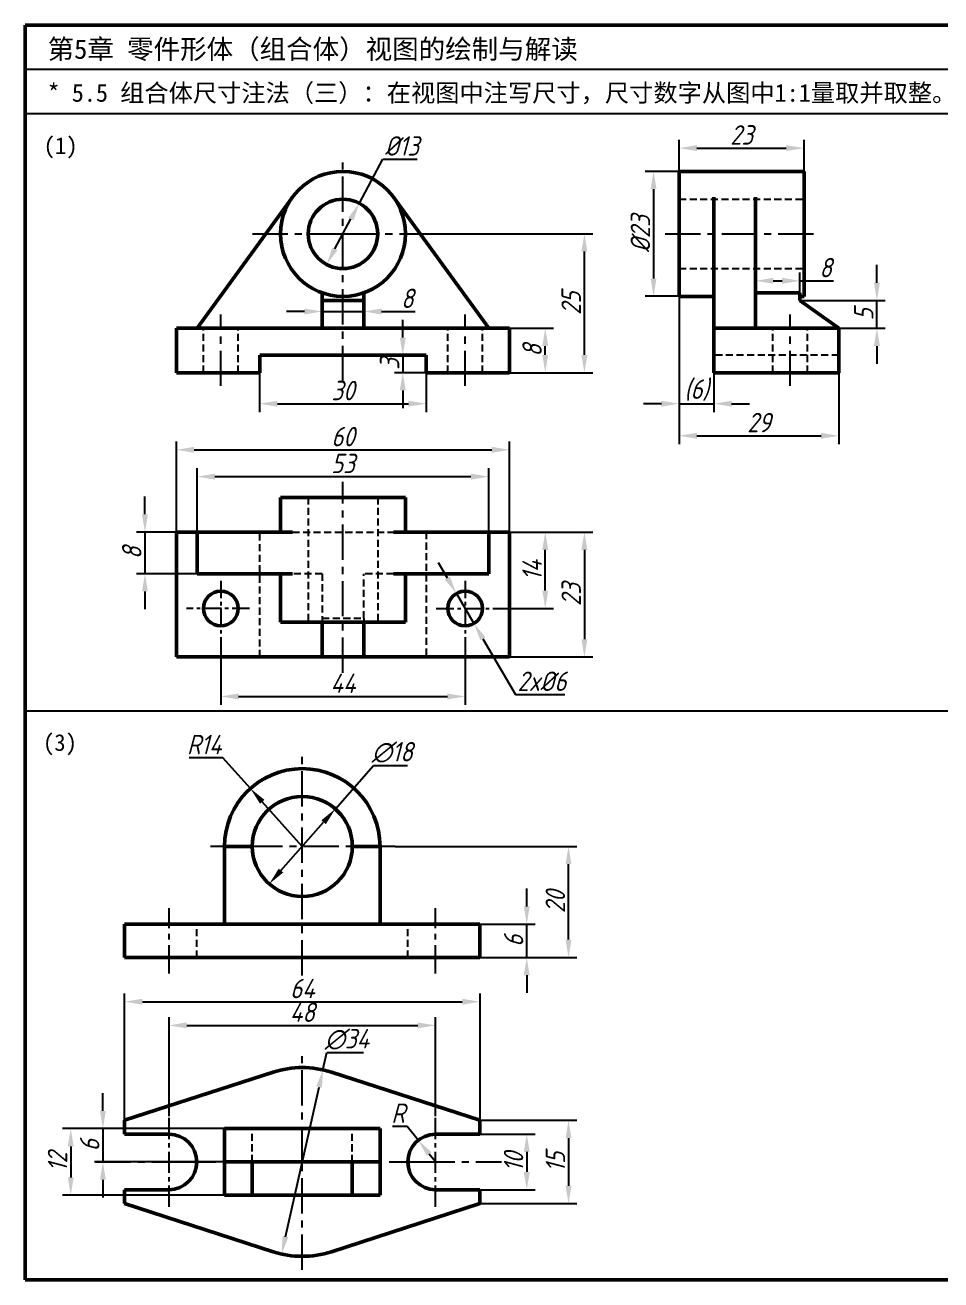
# Model space of a CAD drawing. Header units: millimetres. Extents: x 0 to 322, y 0 to 226.
# Drawn here: x 0 to 164.9, y 0 to 226 of the extents above; entities that cross this region are included whole.
import ezdxf

# ---------------------------------------------------------------- set-up
doc = ezdxf.new("R2010")
doc.units = ezdxf.units.MM
doc.header["$LTSCALE"] = 0.2
doc.linetypes.add('CENTER', pattern=[50.8, 31.75, -6.35, 6.35, -6.35])
doc.linetypes.add('HIDDEN', pattern=[9.525, 6.35, -3.175])
for name, color, linetype in [('点画线层', 7, 'CENTER'), ('答案', 1, 'Continuous'), ('虚线层', 7, 'HIDDEN')]:
    doc.layers.add(name, color=color, linetype=linetype)
doc.layers.add('粗实线层', color=7, linetype='Continuous', lineweight=50)
doc.styles.get("Standard").update_dxf_attribs({"font": 'gbeitc.shx', "height": 3.5, "bigfont": 'gbcbig.shx'})
doc.styles.add('宋体', font='', dxfattribs={"height": 3.5})
doc.styles.get('宋体').set_extended_font_data('SimSun')
doc.dimstyles.new('ISO-25', dxfattribs={"dimtxt": 3.5, "dimasz": 3.2, "dimexe": 1.5, "dimexo": 0, "dimtad": 1, "dimtoh": 1, "dimdsep": 46, "dimtxsty": 'Standard', "dimcen": 0, "dimclrd": 256, "dimclre": 256, "dimclrt": 256, "dimadec": 0, "dimazin": 0, "dimtfac": 1, "dimtmove": 0, "dimatfit": 2, "dimfxl": 0, "dimlwd": -1, "dimlwe": -1, "dimarcsym": 0})

# ---------------------------------------------------------------- blocks, each defined once
blk = doc.blocks.new('*D2')
at = {"layer": 'Defpoints', "color": 0, "transparency": 16777216}
for p in [(60.19, 193.91), (54.3, 182.89)]:
    blk.add_point(p, dxfattribs=at)
at = {"layer": '答案', "transparency": 16777216}
for p, q in [((60.19, 193.91), (64.44, 201.86)), ((64.44, 201.86), (70.61, 201.86)), ((55.8, 185.71), (58.68, 191.09))]:
    blk.add_line(p, q, dxfattribs=at)
for points in [[(58.21, 191.34), (59.15, 190.84), (60.19, 193.91)], [(55.33, 185.96), (56.27, 185.46), (54.3, 182.89)]]:
    blk.add_solid(points, dxfattribs=at)
at = {"layer": '答案', "transparency": 16777216, "insert": (67.84, 204.23), "char_height": 3.5, "attachment_point": 5}
blk.add_mtext('%%C13', dxfattribs=at)
blk = doc.blocks.new('*D3')
at = {"layer": 'Defpoints', "color": 0, "transparency": 16777216}
for p in [(42.24, 163.4), (72.24, 163.4), (72.24, 157.81)]:
    blk.add_point(p, dxfattribs=at)
at = {"layer": '答案', "transparency": 16777216}
for p, q in [((42.24, 163.4), (42.24, 156.31)), ((72.24, 163.4), (72.24, 156.31)), ((45.44, 157.81), (69.04, 157.81))]:
    blk.add_line(p, q, dxfattribs=at)
for points in [[(45.44, 158.34), (45.44, 157.28), (42.24, 157.81)], [(69.04, 158.34), (69.04, 157.28), (72.24, 157.81)]]:
    blk.add_solid(points, dxfattribs=at)
at = {"layer": '答案', "transparency": 16777216, "insert": (57.24, 160.18), "char_height": 3.5, "attachment_point": 5}
blk.add_mtext('30', dxfattribs=at)
blk = doc.blocks.new('*D4')
at = {"layer": 'Defpoints', "color": 0, "transparency": 16777216}
for p in [(72.24, 166.52), (68.02, 163.4), (72.24, 163.4)]:
    blk.add_point(p, dxfattribs=at)
at = {"layer": '答案', "transparency": 16777216}
for p, q in [((68.02, 169.72), (68.02, 172.92)), ((72.24, 166.52), (66.52, 166.52)), ((68.02, 166.52), (68.02, 163.4)), ((72.24, 163.4), (66.52, 163.4)), ((68.02, 160.2), (68.02, 157))]:
    blk.add_line(p, q, dxfattribs=at)
for points in [[(67.48, 169.72), (68.55, 169.72), (68.02, 166.52)], [(67.48, 160.2), (68.55, 160.2), (68.02, 163.4)]]:
    blk.add_solid(points, dxfattribs=at)
at = {"layer": '答案', "transparency": 16777216, "insert": (65.64, 164.96), "char_height": 3.5, "attachment_point": 5, "rotation": 90}
blk.add_mtext('3', dxfattribs=at)
blk = doc.blocks.new('*D6')
at = {"layer": 'Defpoints', "color": 0, "transparency": 16777216}
for p in [(87.24, 171.4), (93.67, 171.4), (87.24, 163.4)]:
    blk.add_point(p, dxfattribs=at)
at = {"layer": '答案', "transparency": 16777216}
for p, q in [((87.24, 171.4), (95.17, 171.4)), ((93.67, 166.6), (93.67, 168.2)), ((87.24, 163.4), (95.17, 163.4))]:
    blk.add_line(p, q, dxfattribs=at)
for points in [[(93.14, 168.2), (94.2, 168.2), (93.67, 171.4)], [(93.14, 166.6), (94.2, 166.6), (93.67, 163.4)]]:
    blk.add_solid(points, dxfattribs=at)
at = {"layer": '答案', "transparency": 16777216, "insert": (91.3, 167.4), "char_height": 3.5, "attachment_point": 5, "rotation": 90}
blk.add_mtext('8', dxfattribs=at)
blk = doc.blocks.new('*D7')
at = {"layer": 'Defpoints', "color": 0, "transparency": 16777216}
for p in [(27.24, 134.69), (21.58, 127.19), (30.99, 127.19)]:
    blk.add_point(p, dxfattribs=at)
at = {"layer": '答案', "transparency": 16777216}
for p, q in [((21.58, 137.89), (21.58, 141.09)), ((27.24, 134.69), (20.08, 134.69)), ((21.58, 134.69), (21.58, 127.19)), ((30.99, 127.19), (20.08, 127.19)), ((21.58, 123.99), (21.58, 120.79))]:
    blk.add_line(p, q, dxfattribs=at)
for points in [[(21.05, 137.89), (22.12, 137.89), (21.58, 134.69)], [(21.05, 123.99), (22.12, 123.99), (21.58, 127.19)]]:
    blk.add_solid(points, dxfattribs=at)
at = {"layer": '答案', "transparency": 16777216, "insert": (19.21, 130.94), "char_height": 3.5, "attachment_point": 5, "rotation": 90}
blk.add_mtext('8', dxfattribs=at)
blk = doc.blocks.new('*D8')
at = {"layer": 'Defpoints', "color": 0, "transparency": 16777216}
for p in [(87.24, 134.69), (93.67, 134.69), (85.45, 120.94)]:
    blk.add_point(p, dxfattribs=at)
at = {"layer": '答案', "transparency": 16777216}
for p, q in [((87.24, 134.69), (95.17, 134.69)), ((93.67, 124.14), (93.67, 131.49)), ((85.45, 120.94), (95.17, 120.94))]:
    blk.add_line(p, q, dxfattribs=at)
for points in [[(93.14, 131.49), (94.2, 131.49), (93.67, 134.69)], [(93.14, 124.14), (94.2, 124.14), (93.67, 120.94)]]:
    blk.add_solid(points, dxfattribs=at)
at = {"layer": '答案', "transparency": 16777216, "insert": (91.3, 127.81), "char_height": 3.5, "attachment_point": 5, "rotation": 90}
blk.add_mtext('14', dxfattribs=at)
blk = doc.blocks.new('*D9')
at = {"layer": 'Defpoints', "color": 0, "transparency": 16777216}
for p in [(87.24, 134.69), (87.24, 112.19), (100.72, 112.19)]:
    blk.add_point(p, dxfattribs=at)
at = {"layer": '答案', "transparency": 16777216}
for p, q in [((87.24, 134.69), (102.22, 134.69)), ((100.72, 131.49), (100.72, 115.39)), ((87.24, 112.19), (102.22, 112.19))]:
    blk.add_line(p, q, dxfattribs=at)
for points in [[(100.18, 131.49), (101.25, 131.49), (100.72, 134.69)], [(100.18, 115.39), (101.25, 115.39), (100.72, 112.19)]]:
    blk.add_solid(points, dxfattribs=at)
at = {"layer": '答案', "transparency": 16777216, "insert": (98.34, 123.44), "char_height": 3.5, "attachment_point": 5, "rotation": 90}
blk.add_mtext('23', dxfattribs=at)
blk = doc.blocks.new('*D10')
at = {"layer": 'Defpoints', "color": 0, "transparency": 16777216}
for p in [(35.24, 115.22), (79.24, 115.22), (79.24, 105.08)]:
    blk.add_point(p, dxfattribs=at)
at = {"layer": '答案', "transparency": 16777216}
for p, q in [((35.24, 115.22), (35.24, 103.58)), ((79.24, 115.22), (79.24, 103.58)), ((38.44, 105.08), (76.04, 105.08))]:
    blk.add_line(p, q, dxfattribs=at)
for points in [[(38.44, 105.62), (38.44, 104.55), (35.24, 105.08)], [(76.04, 105.62), (76.04, 104.55), (79.24, 105.08)]]:
    blk.add_solid(points, dxfattribs=at)
at = {"layer": '答案', "transparency": 16777216, "insert": (57.24, 107.46), "char_height": 3.5, "attachment_point": 5}
blk.add_mtext('44', dxfattribs=at)
blk = doc.blocks.new('*D11')
at = {"layer": 'Defpoints', "color": 0, "transparency": 16777216}
for p in [(77.66, 123.64), (80.82, 118.24)]:
    blk.add_point(p, dxfattribs=at)
at = {"layer": '答案', "transparency": 16777216}
for p, q in [((76.04, 126.4), (74.42, 129.16)), ((77.66, 123.64), (80.82, 118.24)), ((82.44, 115.48), (88.33, 105.44)), ((88.33, 105.44), (97.19, 105.44))]:
    blk.add_line(p, q, dxfattribs=at)
for points in [[(76.5, 126.67), (75.58, 126.13), (77.66, 123.64)], [(82.9, 115.75), (81.98, 115.21), (80.82, 118.24)]]:
    blk.add_solid(points, dxfattribs=at)
at = {"layer": '答案', "transparency": 16777216, "insert": (93.07, 107.82), "char_height": 3.5, "attachment_point": 5}
blk.add_mtext('2x%%C6', dxfattribs=at)
blk = doc.blocks.new('*D12')
at = {"layer": 'Defpoints', "color": 0, "transparency": 16777216}
for p in [(83.49, 144.67), (30.99, 134.69), (83.49, 134.69)]:
    blk.add_point(p, dxfattribs=at)
at = {"layer": '答案', "transparency": 16777216}
for p, q in [((30.99, 134.69), (30.99, 146.17)), ((34.19, 144.67), (80.29, 144.67)), ((83.49, 134.69), (83.49, 146.17))]:
    blk.add_line(p, q, dxfattribs=at)
for points in [[(34.19, 145.21), (34.19, 144.14), (30.99, 144.67)], [(80.29, 145.21), (80.29, 144.14), (83.49, 144.67)]]:
    blk.add_solid(points, dxfattribs=at)
at = {"layer": '答案', "transparency": 16777216, "insert": (57.24, 147.05), "char_height": 3.5, "attachment_point": 5}
blk.add_mtext('53', dxfattribs=at)
blk = doc.blocks.new('*D13')
at = {"layer": 'Defpoints', "color": 0, "transparency": 16777216}
for p in [(117.78, 177.15), (124.03, 163.4), (124.03, 157.81)]:
    blk.add_point(p, dxfattribs=at)
at = {"layer": '答案', "transparency": 16777216}
for p, q in [((117.78, 177.15), (117.78, 156.31)), ((124.03, 163.4), (124.03, 156.31)), ((114.58, 157.81), (111.38, 157.81)), ((117.78, 157.81), (124.03, 157.81)), ((127.23, 157.81), (130.43, 157.81))]:
    blk.add_line(p, q, dxfattribs=at)
for points in [[(114.58, 158.34), (114.58, 157.28), (117.78, 157.81)], [(127.23, 158.34), (127.23, 157.28), (124.03, 157.81)]]:
    blk.add_solid(points, dxfattribs=at)
at = {"layer": '答案', "transparency": 16777216, "insert": (120.9, 160.26), "char_height": 3.5, "attachment_point": 5}
blk.add_mtext('(6)', dxfattribs=at)
blk = doc.blocks.new('*D14')
at = {"layer": 'Defpoints', "color": 0, "transparency": 16777216}
for p in [(117.78, 177.15), (146.53, 163.4), (146.53, 152.03)]:
    blk.add_point(p, dxfattribs=at)
at = {"layer": '答案', "transparency": 16777216}
for p, q in [((117.78, 177.15), (117.78, 150.53)), ((146.53, 163.4), (146.53, 150.53)), ((120.98, 152.03), (143.33, 152.03))]:
    blk.add_line(p, q, dxfattribs=at)
for points in [[(120.98, 152.57), (120.98, 151.5), (117.78, 152.03)], [(143.33, 152.57), (143.33, 151.5), (146.53, 152.03)]]:
    blk.add_solid(points, dxfattribs=at)
at = {"layer": '答案', "transparency": 16777216, "insert": (132.15, 154.41), "char_height": 3.5, "attachment_point": 5}
blk.add_mtext('29', dxfattribs=at)
blk = doc.blocks.new('*D15')
at = {"layer": 'Defpoints', "color": 0, "transparency": 16777216}
for p in [(73.46, 188.4), (100.72, 188.4), (87.24, 163.4)]:
    blk.add_point(p, dxfattribs=at)
at = {"layer": '答案', "transparency": 16777216}
for p, q in [((73.46, 188.4), (102.22, 188.4)), ((100.72, 166.6), (100.72, 185.2)), ((87.24, 163.4), (102.22, 163.4))]:
    blk.add_line(p, q, dxfattribs=at)
for points in [[(100.18, 185.2), (101.25, 185.2), (100.72, 188.4)], [(100.18, 166.6), (101.25, 166.6), (100.72, 163.4)]]:
    blk.add_solid(points, dxfattribs=at)
at = {"layer": '答案', "transparency": 16777216, "insert": (98.34, 175.9), "char_height": 3.5, "attachment_point": 5, "rotation": 90}
blk.add_mtext('25', dxfattribs=at)
blk = doc.blocks.new('*D16')
at = {"layer": 'Defpoints', "color": 0, "transparency": 16777216}
for p in [(140.28, 203.84), (117.78, 199.65), (140.28, 199.65)]:
    blk.add_point(p, dxfattribs=at)
at = {"layer": '答案', "transparency": 16777216}
for p, q in [((117.78, 199.65), (117.78, 205.34)), ((120.98, 203.84), (137.08, 203.84)), ((140.28, 199.65), (140.28, 205.34))]:
    blk.add_line(p, q, dxfattribs=at)
for points in [[(120.98, 204.38), (120.98, 203.31), (117.78, 203.84)], [(137.08, 204.38), (137.08, 203.31), (140.28, 203.84)]]:
    blk.add_solid(points, dxfattribs=at)
at = {"layer": '答案', "transparency": 16777216, "insert": (129.03, 206.22), "char_height": 3.5, "attachment_point": 5}
blk.add_mtext('23', dxfattribs=at)
blk = doc.blocks.new('*D17')
at = {"layer": 'Defpoints', "color": 0, "transparency": 16777216}
for p in [(131.53, 179.94), (131.53, 177.79), (139.53, 177.79)]:
    blk.add_point(p, dxfattribs=at)
at = {"layer": '答案', "transparency": 16777216}
for p, q in [((131.53, 177.79), (131.53, 181.44)), ((139.53, 177.79), (139.53, 181.44)), ((134.73, 179.94), (136.33, 179.94)), ((139.53, 179.94), (145.58, 179.94))]:
    blk.add_line(p, q, dxfattribs=at)
for points in [[(134.73, 180.48), (134.73, 179.41), (131.53, 179.94)], [(136.33, 180.48), (136.33, 179.41), (139.53, 179.94)]]:
    blk.add_solid(points, dxfattribs=at)
at = {"layer": '答案', "transparency": 16777216, "insert": (144.15, 182.32), "char_height": 3.5, "attachment_point": 5}
blk.add_mtext('8', dxfattribs=at)
blk = doc.blocks.new('*D18')
at = {"layer": 'Defpoints', "color": 0, "transparency": 16777216}
for p in [(139.53, 176.4), (153.4, 176.4), (146.53, 171.4)]:
    blk.add_point(p, dxfattribs=at)
at = {"layer": '答案', "transparency": 16777216}
for p, q in [((153.4, 179.6), (153.4, 182.8)), ((139.53, 176.4), (154.9, 176.4)), ((153.4, 171.4), (153.4, 176.4)), ((146.53, 171.4), (154.9, 171.4)), ((153.4, 168.2), (153.4, 165))]:
    blk.add_line(p, q, dxfattribs=at)
for points in [[(152.86, 179.6), (153.93, 179.6), (153.4, 176.4)], [(152.86, 168.2), (153.93, 168.2), (153.4, 171.4)]]:
    blk.add_solid(points, dxfattribs=at)
at = {"layer": '答案', "transparency": 16777216, "insert": (151.02, 173.9), "char_height": 3.5, "attachment_point": 5, "rotation": 90}
blk.add_mtext('5', dxfattribs=at)
blk = doc.blocks.new('*D19')
at = {"layer": 'Defpoints', "color": 0, "transparency": 16777216}
for p in [(60.99, 174.42), (53.49, 171.4), (60.99, 171.4)]:
    blk.add_point(p, dxfattribs=at)
at = {"layer": '答案', "transparency": 16777216}
for p, q in [((50.29, 174.42), (47.09, 174.42)), ((53.49, 171.4), (53.49, 175.92)), ((53.49, 174.42), (60.99, 174.42)), ((60.99, 171.4), (60.99, 175.92)), ((64.19, 174.42), (70.25, 174.42))]:
    blk.add_line(p, q, dxfattribs=at)
for points in [[(50.29, 174.95), (50.29, 173.88), (53.49, 174.42)], [(64.19, 174.95), (64.19, 173.88), (60.99, 174.42)]]:
    blk.add_solid(points, dxfattribs=at)
at = {"layer": '答案', "transparency": 16777216, "insert": (68.82, 176.79), "char_height": 3.5, "attachment_point": 5}
blk.add_mtext('8', dxfattribs=at)
blk = doc.blocks.new('*D37')
at = {"layer": 'Defpoints', "color": 0, "transparency": 16777216}
for p in [(53.64, 37.83), (46.19, 4.66)]:
    blk.add_point(p, dxfattribs=at)
at = {"layer": '答案', "transparency": 16777216}
for p, q in [((53.64, 37.83), (54.35, 40.96)), ((54.35, 40.96), (60.95, 40.96)), ((46.89, 7.78), (52.94, 34.71))]:
    blk.add_line(p, q, dxfattribs=at)
for points in [[(52.42, 34.83), (53.46, 34.59), (53.64, 37.83)], [(46.37, 7.9), (47.41, 7.67), (46.19, 4.66)]]:
    blk.add_solid(points, dxfattribs=at)
at = {"layer": '答案', "transparency": 16777216, "insert": (57.96, 43.33), "char_height": 3.5, "attachment_point": 5}
blk.add_mtext('∅34', dxfattribs=at)
blk = doc.blocks.new('*D38')
at = {"layer": 'Defpoints', "color": 0, "transparency": 16777216}
for p in [(73.92, 45.84), (25.92, 29.52), (73.92, 29.52)]:
    blk.add_point(p, dxfattribs=at)
at = {"layer": '答案', "transparency": 16777216}
for p, q in [((25.92, 29.52), (25.92, 47.34)), ((29.12, 45.84), (70.72, 45.84)), ((73.92, 29.52), (73.92, 47.34))]:
    blk.add_line(p, q, dxfattribs=at)
for points in [[(29.12, 46.37), (29.12, 45.3), (25.92, 45.84)], [(70.72, 46.37), (70.72, 45.3), (73.92, 45.84)]]:
    blk.add_solid(points, dxfattribs=at)
at = {"layer": '答案', "transparency": 16777216, "insert": (49.92, 48.21), "char_height": 3.5, "attachment_point": 5}
blk.add_mtext('48', dxfattribs=at)
blk = doc.blocks.new('*D40')
at = {"layer": 'Defpoints', "color": 0, "transparency": 16777216}
for p in [(81.92, 26.25), (81.92, 16.25), (90.34, 16.25)]:
    blk.add_point(p, dxfattribs=at)
at = {"layer": '答案', "transparency": 16777216}
for p, q in [((81.92, 26.25), (91.84, 26.25)), ((90.34, 23.05), (90.34, 19.45)), ((81.92, 16.25), (91.84, 16.25))]:
    blk.add_line(p, q, dxfattribs=at)
for points in [[(89.8, 23.05), (90.87, 23.05), (90.34, 26.25)], [(89.8, 19.45), (90.87, 19.45), (90.34, 16.25)]]:
    blk.add_solid(points, dxfattribs=at)
at = {"layer": '答案', "transparency": 16777216, "insert": (87.96, 21.25), "char_height": 3.5, "attachment_point": 5, "rotation": 90}
blk.add_mtext('10', dxfattribs=at)
blk = doc.blocks.new('*D41')
at = {"layer": 'Defpoints', "color": 0, "transparency": 16777216}
for p in [(81.92, 28.75), (81.92, 13.75), (97.86, 13.75)]:
    blk.add_point(p, dxfattribs=at)
at = {"layer": '答案', "transparency": 16777216}
for p, q in [((81.92, 28.75), (99.36, 28.75)), ((97.86, 25.55), (97.86, 16.95)), ((81.92, 13.75), (99.36, 13.75))]:
    blk.add_line(p, q, dxfattribs=at)
for points in [[(97.33, 25.55), (98.39, 25.55), (97.86, 28.75)], [(97.33, 16.95), (98.39, 16.95), (97.86, 13.75)]]:
    blk.add_solid(points, dxfattribs=at)
at = {"layer": '答案', "transparency": 16777216, "insert": (95.49, 21.25), "char_height": 3.5, "attachment_point": 5, "rotation": 90}
blk.add_mtext('15', dxfattribs=at)
blk = doc.blocks.new('*D42')
at = {"layer": 'Defpoints', "color": 0, "transparency": 16777216}
for p in [(35.92, 27.25), (14.01, 21.25), (35.92, 21.25)]:
    blk.add_point(p, dxfattribs=at)
at = {"layer": '答案', "transparency": 16777216}
for p, q in [((14.01, 30.45), (14.01, 33.65)), ((35.92, 27.25), (12.51, 27.25)), ((14.01, 27.25), (14.01, 21.25)), ((35.92, 21.25), (12.51, 21.25)), ((14.01, 18.05), (14.01, 14.85))]:
    blk.add_line(p, q, dxfattribs=at)
for points in [[(13.48, 30.45), (14.54, 30.45), (14.01, 27.25)], [(13.48, 18.05), (14.54, 18.05), (14.01, 21.25)]]:
    blk.add_solid(points, dxfattribs=at)
at = {"layer": '答案', "transparency": 16777216, "insert": (11.63, 24.25), "char_height": 3.5, "attachment_point": 5, "rotation": 90}
blk.add_mtext('6', dxfattribs=at)
blk = doc.blocks.new('*D43')
at = {"layer": 'Defpoints', "color": 0, "transparency": 16777216}
for p in [(35.92, 27.25), (8.22, 15.25), (35.92, 15.25)]:
    blk.add_point(p, dxfattribs=at)
at = {"layer": '答案', "transparency": 16777216}
for p, q in [((35.92, 27.25), (6.72, 27.25)), ((8.22, 24.05), (8.22, 18.45)), ((35.92, 15.25), (6.72, 15.25))]:
    blk.add_line(p, q, dxfattribs=at)
for points in [[(7.69, 24.05), (8.75, 24.05), (8.22, 27.25)], [(7.69, 18.45), (8.75, 18.45), (8.22, 15.25)]]:
    blk.add_solid(points, dxfattribs=at)
at = {"layer": '答案', "transparency": 16777216, "insert": (5.84, 21.25), "char_height": 3.5, "attachment_point": 5, "rotation": 90}
blk.add_mtext('12', dxfattribs=at)
blk = doc.blocks.new('*D44')
at = {"layer": 'Defpoints', "color": 0, "transparency": 16777216}
for p in [(70.79, 25.15), (73.92, 21.25)]:
    blk.add_point(p, dxfattribs=at)
at = {"layer": '答案', "transparency": 16777216}
for p, q in [((68.79, 27.64), (66.19, 27.64)), ((70.79, 25.15), (68.79, 27.64)), ((73.92, 21.25), (72.79, 22.65))]:
    blk.add_line(p, q, dxfattribs=at)
blk.add_solid([(73.21, 22.98), (72.37, 22.32), (70.79, 25.15)], dxfattribs=at)
at = {"layer": '答案', "transparency": 16777216, "insert": (67.18, 30.02), "char_height": 3.5, "attachment_point": 5}
blk.add_mtext('R', dxfattribs=at)
blk = doc.blocks.new('*D45')
at = {"layer": 'Defpoints', "color": 0, "transparency": 16777216}
for p in [(81.92, 64.08), (90.34, 64.08), (81.92, 58.08)]:
    blk.add_point(p, dxfattribs=at)
at = {"layer": '答案', "transparency": 16777216}
for p, q in [((90.34, 67.28), (90.34, 70.48)), ((81.92, 64.08), (91.84, 64.08)), ((90.34, 58.08), (90.34, 64.08)), ((81.92, 58.08), (91.84, 58.08)), ((90.34, 54.88), (90.34, 51.68))]:
    blk.add_line(p, q, dxfattribs=at)
for points in [[(89.8, 67.28), (90.87, 67.28), (90.34, 64.08)], [(89.8, 54.88), (90.87, 54.88), (90.34, 58.08)]]:
    blk.add_solid(points, dxfattribs=at)
at = {"layer": '答案', "transparency": 16777216, "insert": (87.96, 61.08), "char_height": 3.5, "attachment_point": 5, "rotation": 90}
blk.add_mtext('6', dxfattribs=at)
blk = doc.blocks.new('*D46')
at = {"layer": 'Defpoints', "color": 0, "transparency": 16777216}
for p in [(66.67, 78.08), (97.86, 78.08), (81.92, 58.08)]:
    blk.add_point(p, dxfattribs=at)
at = {"layer": '答案', "transparency": 16777216}
for p, q in [((66.67, 78.08), (99.36, 78.08)), ((97.86, 61.28), (97.86, 74.88)), ((81.92, 58.08), (99.36, 58.08))]:
    blk.add_line(p, q, dxfattribs=at)
for points in [[(97.33, 74.88), (98.39, 74.88), (97.86, 78.08)], [(97.33, 61.28), (98.39, 61.28), (97.86, 58.08)]]:
    blk.add_solid(points, dxfattribs=at)
at = {"layer": '答案', "transparency": 16777216, "insert": (95.49, 68.08), "char_height": 3.5, "attachment_point": 5, "rotation": 90}
blk.add_mtext('20', dxfattribs=at)
blk = doc.blocks.new('*D47')
at = {"layer": 'Defpoints', "color": 0, "transparency": 16777216}
for p in [(40.57, 88.5), (49.92, 78.08)]:
    blk.add_point(p, dxfattribs=at)
at = {"layer": '答案', "transparency": 16777216}
for p, q in [((35.58, 94.05), (29.56, 94.05)), ((40.57, 88.5), (35.58, 94.05)), ((49.92, 78.08), (42.7, 86.12))]:
    blk.add_line(p, q, dxfattribs=at)
blk.add_solid([(43.1, 86.47), (42.31, 85.76), (40.57, 88.5)], dxfattribs=at)
at = {"layer": '答案', "transparency": 16777216, "insert": (32.26, 96.42), "char_height": 3.5, "attachment_point": 5}
blk.add_mtext('R14', dxfattribs=at)
blk = doc.blocks.new('*D48')
at = {"layer": 'Defpoints', "color": 0, "transparency": 16777216}
for p in [(55.87, 84.83), (43.97, 71.33)]:
    blk.add_point(p, dxfattribs=at)
at = {"layer": '答案', "transparency": 16777216}
for p, q in [((55.87, 84.83), (62.76, 92.65)), ((62.76, 92.65), (68.86, 92.65)), ((46.08, 73.73), (53.75, 82.43))]:
    blk.add_line(p, q, dxfattribs=at)
for points in [[(53.35, 82.78), (54.15, 82.08), (55.87, 84.83)], [(45.68, 74.08), (46.48, 73.38), (43.97, 71.33)]]:
    blk.add_solid(points, dxfattribs=at)
at = {"layer": '答案', "transparency": 16777216, "insert": (66.12, 95.02), "char_height": 3.5, "attachment_point": 5}
blk.add_mtext('∅18', dxfattribs=at)
blk = doc.blocks.new('*D64')
at = {"layer": 'Defpoints', "color": 0, "transparency": 16777216}
for p in [(87.24, 149.5), (27.24, 134.69), (87.24, 134.69)]:
    blk.add_point(p, dxfattribs=at)
at = {"layer": '答案', "transparency": 16777216}
for p, q in [((27.24, 134.69), (27.24, 151)), ((30.44, 149.5), (84.04, 149.5)), ((87.24, 134.69), (87.24, 151))]:
    blk.add_line(p, q, dxfattribs=at)
for points in [[(30.44, 150.04), (30.44, 148.97), (27.24, 149.5)], [(84.04, 150.04), (84.04, 148.97), (87.24, 149.5)]]:
    blk.add_solid(points, dxfattribs=at)
at = {"layer": '答案', "transparency": 16777216, "insert": (57.24, 151.88), "char_height": 3.5, "attachment_point": 5}
blk.add_mtext('60', dxfattribs=at)
blk = doc.blocks.new('*D65')
at = {"layer": 'Defpoints', "color": 0, "transparency": 16777216}
for p in [(117.78, 199.65), (113.17, 177.15), (117.78, 177.15)]:
    blk.add_point(p, dxfattribs=at)
at = {"layer": '答案', "transparency": 16777216}
for p, q in [((117.78, 199.65), (111.67, 199.65)), ((113.17, 196.45), (113.17, 180.35)), ((117.78, 177.15), (111.67, 177.15))]:
    blk.add_line(p, q, dxfattribs=at)
for points in [[(112.64, 196.45), (113.71, 196.45), (113.17, 199.65)], [(112.64, 180.35), (113.71, 180.35), (113.17, 177.15)]]:
    blk.add_solid(points, dxfattribs=at)
at = {"layer": '答案', "transparency": 16777216, "insert": (110.8, 188.4), "char_height": 3.5, "attachment_point": 5, "rotation": 90}
blk.add_mtext('%%c23', dxfattribs=at)
blk = doc.blocks.new('*D68')
at = {"layer": 'Defpoints', "color": 0, "transparency": 16777216}
for p in [(81.92, 50.1), (17.92, 28.75), (81.92, 28.75)]:
    blk.add_point(p, dxfattribs=at)
at = {"layer": '答案', "transparency": 16777216}
for p, q in [((17.92, 28.75), (17.92, 51.6)), ((21.12, 50.1), (78.72, 50.1)), ((81.92, 28.75), (81.92, 51.6))]:
    blk.add_line(p, q, dxfattribs=at)
for points in [[(21.12, 50.64), (21.12, 49.57), (17.92, 50.1)], [(78.72, 50.64), (78.72, 49.57), (81.92, 50.1)]]:
    blk.add_solid(points, dxfattribs=at)
at = {"layer": '答案', "transparency": 16777216, "insert": (49.92, 52.48), "char_height": 3.5, "attachment_point": 5}
blk.add_mtext('64', dxfattribs=at)

msp = doc.modelspace()

# ---------------------------------------------------------------- linework, layer by layer
at = {"lineweight": 50}
for p, q in [((322, 226), (0, 226)), ((0, 226), (0, 0)), ((0, 0), (322, 0))]:
    msp.add_line(p, q, dxfattribs=at)
for p, q in [((322, 218), (0, 218)), ((322, 210), (0, 210)), ((0, 102.5), (322, 102.5))]:
    msp.add_line(p, q)
at = {"layer": '点画线层'}
for p, q in [((57.243, 161.903), (57.243, 202.434)), ((40.939, 188.398), (57.243, 188.398)), ((57.243, 188.398), (73.455, 188.398)), ((115.289, 188.398), (143.112, 188.398)), ((35.243, 161.002), (35.243, 173.898)), ((79.243, 161.002), (79.243, 173.898)), ((137.776, 161.002), (137.776, 173.898)), ((57.243, 109.355), (57.243, 143.726)), ((49.917, 54.81), (49.917, 94.822)), ((66.666, 78.078), (33.361, 78.078)), ((49.917, 21.247), (49.917, 41.254)), ((12.651, 21.247), (28.319, 21.247)), ((28.319, 21.247), (34.345, 21.247)), ((49.917, 1.818), (49.917, 21.247)), ((65.547, 21.247), (71.037, 21.247)), ((71.037, 21.247), (85.768, 21.247))]:
    msp.add_line(p, q, dxfattribs=at)
at = {"layer": '点画线层', "ltscale": 0.5}
for p, q in [((35.243, 125.936), (35.243, 115.217)), ((79.243, 125.936), (79.243, 115.217)), ((40.436, 120.94), (29.039, 120.94)), ((74.049, 120.94), (85.446, 120.94))]:
    msp.add_line(p, q, dxfattribs=at)
at = {"layer": '点画线层', "ltscale": 0.8}
for p, q in [((25.917, 55.194), (25.917, 66.929)), ((73.917, 55.194), (73.917, 66.929))]:
    msp.add_line(p, q, dxfattribs=at)
at = {"layer": '点画线层', "ltscale": 0.6}
for p, q in [((25.917, 13.168), (25.917, 29.519)), ((73.917, 13.168), (73.917, 29.519))]:
    msp.add_line(p, q, dxfattribs=at)
at = {"layer": '粗实线层'}
for p, q in [((117.776, 199.648), (117.776, 177.148)), ((117.776, 199.648), (140.276, 199.648)), ((140.276, 177.148), (140.276, 199.648)), ((30.993, 171.398), (48.14, 195.008)), ((66.345, 195.008), (83.493, 171.398)), ((124.026, 171.398), (124.026, 195.008)), ((131.526, 171.398), (131.526, 195.008)), ((53.493, 177.791), (53.493, 176.398)), ((53.493, 176.398), (53.493, 171.398)), ((60.993, 176.398), (53.493, 176.398)), ((60.993, 177.791), (60.993, 176.398)), ((60.993, 176.398), (60.993, 171.398)), ((117.776, 177.148), (124.026, 177.148)), ((131.526, 177.791), (139.526, 177.791)), ((139.526, 177.791), (139.526, 176.398)), ((139.526, 177.148), (140.276, 177.148)), ((139.526, 176.398), (146.526, 171.398)), ((27.243, 163.398), (27.243, 171.398)), ((53.493, 171.398), (27.243, 171.398)), ((60.993, 171.398), (53.493, 171.398)), ((87.243, 171.398), (60.993, 171.398)), ((87.243, 163.398), (87.243, 171.398)), ((146.526, 171.398), (124.026, 171.398)), ((124.026, 163.398), (124.026, 171.398)), ((146.526, 163.398), (146.526, 171.398)), ((42.243, 166.523), (72.243, 166.523)), ((42.243, 163.398), (42.243, 166.523)), ((72.243, 166.523), (72.243, 163.398)), ((27.243, 163.398), (42.243, 163.398)), ((72.243, 163.398), (87.243, 163.398)), ((124.026, 163.398), (146.526, 163.398)), ((68.493, 140.94), (45.993, 140.94)), ((45.993, 140.94), (45.993, 134.69)), ((68.493, 140.94), (68.493, 134.69)), ((27.243, 112.19), (27.243, 134.69)), ((27.243, 134.69), (30.993, 134.69)), ((30.993, 127.19), (30.993, 134.69)), ((30.993, 134.69), (48.14, 134.69)), ((66.345, 134.69), (83.493, 134.69)), ((83.493, 134.69), (83.493, 127.19)), ((83.493, 134.69), (87.243, 134.69)), ((87.243, 134.69), (87.243, 112.19)), ((30.993, 127.19), (48.14, 127.19)), ((45.993, 127.19), (45.993, 118.44)), ((66.345, 127.19), (83.493, 127.19)), ((68.493, 127.19), (68.493, 118.44)), ((45.993, 118.44), (68.493, 118.44)), ((53.493, 118.44), (53.493, 112.19)), ((60.993, 118.44), (60.993, 112.19)), ((53.493, 112.19), (27.243, 112.19)), ((60.993, 112.19), (53.493, 112.19)), ((87.243, 112.19), (60.993, 112.19)), ((35.917, 78.078), (35.917, 64.078)), ((35.917, 78.078), (40.917, 78.078)), ((58.917, 78.078), (63.917, 78.078)), ((63.917, 78.078), (63.917, 64.078)), ((17.917, 58.078), (17.917, 64.078)), ((81.917, 64.078), (17.917, 64.078)), ((81.917, 58.078), (81.917, 64.078)), ((81.917, 58.078), (17.917, 58.078)), ((17.917, 28.747), (44.676, 37.419)), ((81.917, 28.747), (55.158, 37.419)), ((17.917, 26.247), (17.917, 28.747)), ((35.917, 27.247), (63.917, 27.247)), ((35.917, 27.247), (35.917, 15.247)), ((63.917, 27.247), (63.917, 15.247)), ((81.917, 26.247), (81.917, 28.747)), ((25.917, 26.247), (17.917, 26.247)), ((73.917, 26.247), (81.917, 26.247)), ((35.917, 21.247), (63.917, 21.247)), ((40.917, 21.247), (40.917, 15.247)), ((58.917, 21.247), (58.917, 15.247)), ((17.917, 13.747), (17.917, 16.247)), ((25.917, 16.247), (17.917, 16.247)), ((73.917, 16.247), (81.917, 16.247)), ((81.917, 13.747), (81.917, 16.247)), ((17.917, 13.747), (44.676, 5.075)), ((35.917, 15.247), (63.917, 15.247)), ((81.917, 13.747), (55.158, 5.075))]:
    msp.add_line(p, q, dxfattribs=at)
for centre, radius in [((57.243, 188.398), 11.25), ((57.243, 188.398), 6.25), ((35.243, 120.94), 3.125), ((79.243, 120.94), 3.125), ((49.917, 78.078), 9)]:
    msp.add_circle(centre, radius, dxfattribs=at)
for centre, radius, start, end in [((49.917, 78.078), 14, 0, 180), ((49.917, 21.247), 17, 72.04374, 107.95626), ((25.917, 21.247), 5, 270, 90), ((73.917, 21.247), 5, 90, 270), ((49.917, 21.247), 17, 252.04374, 287.95626)]:
    msp.add_arc(centre, radius, start, end, dxfattribs=at)
at = {"layer": '虚线层'}
for p, q in [((117.776, 194.648), (140.276, 194.648)), ((117.776, 182.148), (140.276, 182.148)), ((32.118, 163.398), (32.118, 171.398)), ((38.368, 163.398), (38.368, 171.398)), ((76.118, 163.398), (76.118, 171.398)), ((82.368, 163.398), (82.368, 171.398)), ((134.651, 163.398), (134.651, 171.398)), ((140.901, 163.398), (140.901, 171.398)), ((146.526, 166.523), (124.026, 166.523)), ((50.993, 140.94), (50.993, 118.44)), ((63.493, 140.94), (63.493, 118.44)), ((42.243, 112.19), (42.243, 134.69)), ((48.14, 134.69), (66.345, 134.69)), ((72.243, 134.69), (72.243, 112.19)), ((53.493, 127.19), (48.14, 127.19)), ((53.493, 127.19), (53.493, 119.19)), ((66.345, 127.19), (60.993, 127.19)), ((60.993, 119.19), (60.993, 127.19)), ((53.493, 119.19), (53.493, 118.44)), ((53.493, 119.19), (60.993, 119.19)), ((60.993, 119.19), (60.993, 118.44)), ((30.917, 58.078), (30.917, 64.078)), ((68.917, 58.078), (68.917, 64.078)), ((40.917, 21.247), (40.917, 27.247)), ((58.917, 21.247), (58.917, 27.247))]:
    msp.add_line(p, q, dxfattribs=at)

# ---------------------------------------------------------------- texts
at = {"style": '宋体'}
for s, height, p in [('第5章 零件形体（组合体）视图的绘制与解读', 3.5, (4.054, 219.933)), ('* 5.5 组合体尺寸注法（三）：在视图中注写尺寸，尺寸数字从图中1:1量取并取整。', 3.2, (4.054, 212.195)), ('(1)', 3, (3.334, 202.787)), ('(3)', 3, (3.214, 95.287))]:
    msp.add_text(s, height=height, dxfattribs=at).set_placement(p)

# ---------------------------------------------------------------- dimensions: what is measured, and where the dimension line sits
at = {"layer": '答案'}
for base, p1, p2, text, picture, middle in [((140.276, 203.844), (117.776, 199.648), (140.276, 199.648), '23', '*D16', (129.026, 206.219)), ((60.993, 174.418), (53.493, 171.398), (60.993, 171.398), '8', '*D19', (68.82, 176.793)), ((146.526, 152.033), (117.776, 177.148), (146.526, 163.398), '29', '*D14', (132.151, 154.408))]:
    dim = msp.add_linear_dim(base=base, p1=p1, p2=p2, text=text, dimstyle='ISO-25', dxfattribs=at)
    dim.commit()
    dim.dimension.update_dxf_attribs({"geometry": picture, "text_midpoint": middle})
for p1, p2, text, picture, middle in [((54.296, 182.886), (60.189, 193.909), '%%C13', '*D2', (67.835, 201.858)), ((77.662, 123.635), (80.823, 118.244), '2x%%C6', '*D11', (93.074, 105.444))]:
    dim = msp.add_diameter_dim_2p(p1=p1, p2=p2, text=text, dimstyle='ISO-25', dxfattribs=at)
    dim.commit()
    dim.dimension.update_dxf_attribs({"geometry": picture, "text_midpoint": middle, "dimtype": 163})
for base, p1, p2, text, picture, middle in [((113.175, 177.148), (117.776, 199.648), (117.776, 177.148), '%%c23', '*D65', (110.8, 188.398)), ((93.671, 134.69), (85.446, 120.94), (87.243, 134.69), '14', '*D8', (91.296, 127.815)), ((100.717, 112.19), (87.243, 134.69), (87.243, 112.19), '23', '*D9', (98.342, 123.44))]:
    dim = msp.add_linear_dim(base=base, p1=p1, p2=p2, angle=90, text=text, dimstyle='ISO-25', dxfattribs=at)
    dim.commit()
    dim.dimension.update_dxf_attribs({"geometry": picture, "text_midpoint": middle})
for base, p1, p2, picture, middle in [((100.717, 188.398), (87.243, 163.398), (73.455, 188.398), '*D15', (98.342, 175.898)), ((93.671, 171.398), (87.243, 163.398), (87.243, 171.398), '*D6', (91.296, 167.398)), ((97.861, 78.078), (81.917, 58.078), (66.666, 78.078), '*D46', (95.486, 68.078)), ((8.219, 15.247), (35.917, 27.247), (35.917, 15.247), '*D43', (5.844, 21.247)), ((97.861, 13.747), (81.917, 28.747), (81.917, 13.747), '*D41', (95.486, 21.247)), ((90.336, 16.247), (81.917, 26.247), (81.917, 16.247), '*D40', (87.961, 21.247))]:
    dim = msp.add_linear_dim(base=base, p1=p1, p2=p2, angle=90, dimstyle='ISO-25', dxfattribs=at)
    dim.commit()
    dim.dimension.update_dxf_attribs({"geometry": picture, "text_midpoint": middle})
dim = msp.add_linear_dim(base=(131.526, 179.944), p1=(139.526, 177.791), p2=(131.526, 177.791), dimstyle='ISO-25', dxfattribs=at)
dim.commit()
dim.dimension.update_dxf_attribs({"geometry": '*D17', "text_midpoint": (144.153, 179.944), "dimtype": 160})
for base, p1, p2, picture, middle in [((153.396, 176.398), (146.526, 171.398), (139.526, 176.398), '*D18', (153.396, 173.898)), ((90.336, 64.078), (81.917, 58.078), (81.917, 64.078), '*D45', (90.336, 61.078)), ((14.01, 21.247), (35.917, 27.247), (35.917, 21.247), '*D42', (14.01, 24.247))]:
    dim = msp.add_linear_dim(base=base, p1=p1, p2=p2, angle=90, dimstyle='ISO-25', dxfattribs=at)
    dim.commit()
    dim.dimension.update_dxf_attribs({"geometry": picture, "text_midpoint": middle, "dimtype": 160})
for base, p1, p2, text, picture, middle in [((124.026, 157.81), (117.776, 177.148), (124.026, 163.398), '(6)', '*D13', (120.901, 157.81)), ((83.493, 144.674), (30.993, 134.69), (83.493, 134.69), '53', '*D12', (57.243, 144.674))]:
    dim = msp.add_linear_dim(base=base, p1=p1, p2=p2, text=text, dimstyle='ISO-25', dxfattribs=at)
    dim.commit()
    dim.dimension.update_dxf_attribs({"geometry": picture, "text_midpoint": middle, "dimtype": 160})
for base, p1, p2, text, picture, middle in [((68.016, 163.398), (72.243, 166.523), (72.243, 163.398), '3', '*D4', (68.016, 164.96)), ((21.583, 127.19), (27.243, 134.69), (30.993, 127.19), '8', '*D7', (21.583, 130.94))]:
    dim = msp.add_linear_dim(base=base, p1=p1, p2=p2, angle=90, text=text, dimstyle='ISO-25', dxfattribs=at)
    dim.commit()
    dim.dimension.update_dxf_attribs({"geometry": picture, "text_midpoint": middle, "dimtype": 160})
for base, p1, p2, picture, middle in [((72.243, 157.81), (42.243, 163.398), (72.243, 163.398), '*D3', (57.243, 160.185)), ((87.243, 149.504), (27.243, 134.69), (87.243, 134.69), '*D64', (57.243, 151.879)), ((79.243, 105.083), (35.243, 115.217), (79.243, 115.217), '*D10', (57.243, 107.458)), ((81.917, 50.105), (17.917, 28.747), (81.917, 28.747), '*D68', (49.917, 52.48)), ((73.917, 45.835), (25.917, 29.519), (73.917, 29.519), '*D38', (49.917, 48.21))]:
    dim = msp.add_linear_dim(base=base, p1=p1, p2=p2, dimstyle='ISO-25', dxfattribs=at)
    dim.commit()
    dim.dimension.update_dxf_attribs({"geometry": picture, "text_midpoint": middle})
dim = msp.add_radius_dim(center=(49.917, 78.078), mpoint=(40.565, 88.497), dimstyle='ISO-25', dxfattribs=at)
dim.commit()
dim.dimension.update_dxf_attribs({"geometry": '*D47', "text_midpoint": (32.258, 94.049), "dimtype": 164})
for p1, p2, picture, middle in [((43.965, 71.328), (55.87, 84.829), '*D48', (66.122, 92.647)), ((46.19, 4.661), (53.645, 37.834), '*D37', (57.961, 40.956))]:
    dim = msp.add_diameter_dim_2p(p1=p1, p2=p2, dimstyle='ISO-25', dxfattribs=at)
    dim.commit()
    dim.dimension.update_dxf_attribs({"geometry": picture, "text_midpoint": middle, "dimtype": 163})
dim = msp.add_radius_dim(center=(73.917, 21.247), mpoint=(70.788, 25.147), text='R', dimstyle='ISO-25', dxfattribs=at)
dim.commit()
dim.dimension.update_dxf_attribs({"geometry": '*D44', "text_midpoint": (67.176, 27.643), "dimtype": 164})

doc.saveas('drawing.dxf')
